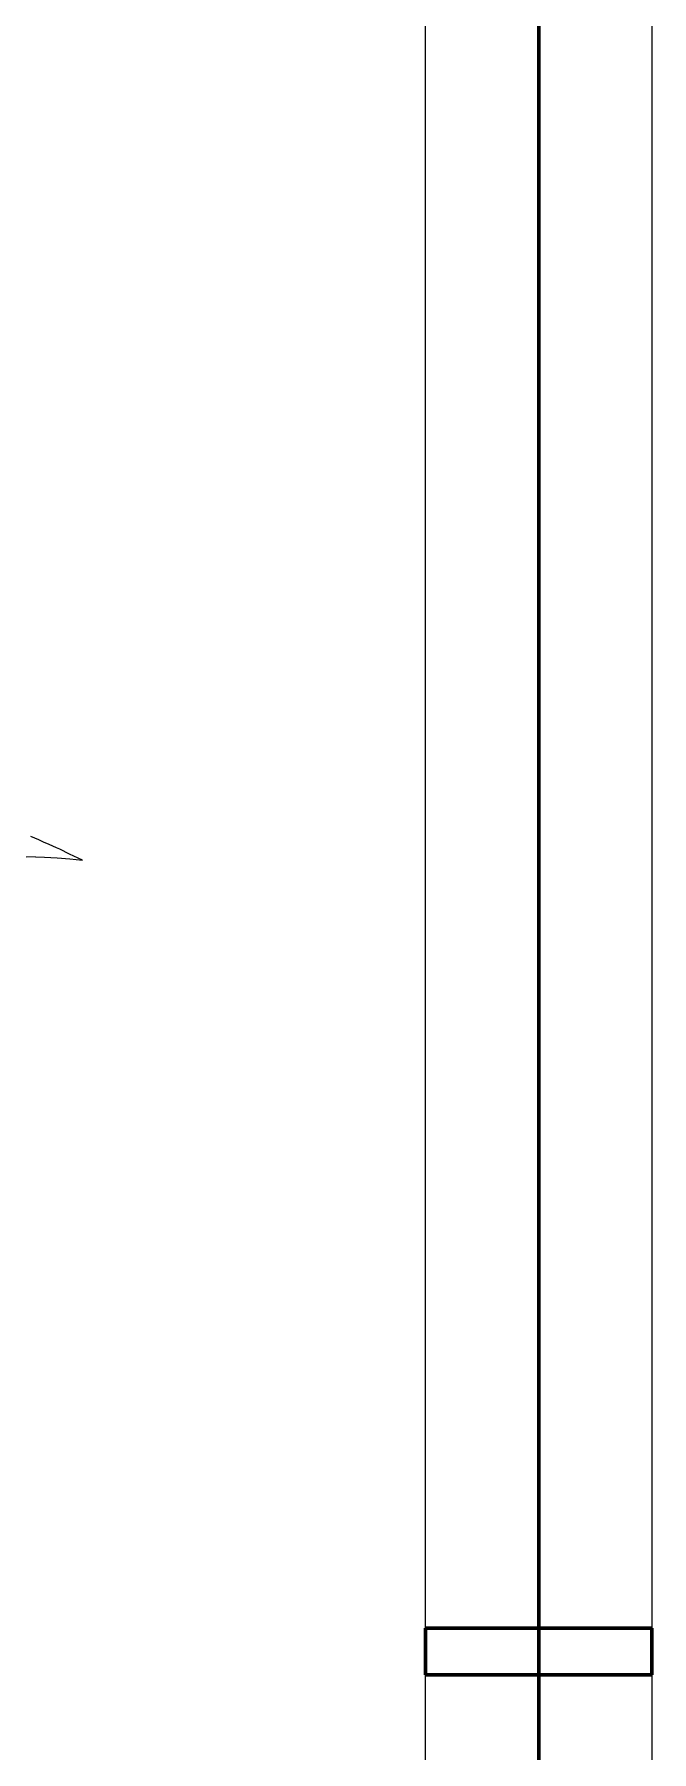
# Model space of a CAD drawing. Header units: metres. Extents: x 244.4 to 340.3, y -4.1 to 64.3.
# Drawn here: x 251.188 to 251.598, y 46.473 to 47.612 of the extents above; entities that cross this region are included whole.
import ezdxf

# ---------------------------------------------------------------- set-up
doc = ezdxf.new("R2010")
doc.units = ezdxf.units.M
doc.layers.add('A-WALL', color=6, linetype='Continuous', lineweight=60)
doc.layers.add('Edges', color=7, linetype='Continuous')

msp = doc.modelspace()

# ---------------------------------------------------------------- linework, layer by layer
at = {"layer": 'A-WALL'}
for p, q in [((251.5227, 49.2352), (251.5227, 43.858)), ((251.4477, 46.5547), (251.5977, 46.5547)), ((251.4477, 46.5238), (251.4477, 46.5547)), ((251.5977, 46.5547), (251.5977, 46.5238)), ((251.4477, 46.5238), (251.5977, 46.5238))]:
    msp.add_line(p, q, dxfattribs=at)
at = {"layer": 'Edges'}
for p, q in [((251.4477, 46.5547), (251.4477, 47.8795)), ((251.5977, 47.8795), (251.5977, 46.5547)), ((251.191, 47.0777), (251.1857, 47.0799)), ((251.1942, 47.0761), (251.191, 47.0777)), ((251.1979, 47.0746), (251.1942, 47.0761)), ((251.1888, 47.0663), (251.1827, 47.066)), ((251.1888, 47.0663), (251.1948, 47.0662)), ((251.1948, 47.0662), (251.2032, 47.0657)), ((251.2028, 47.0722), (251.1979, 47.0746)), ((251.205, 47.0713), (251.2028, 47.0722)), ((251.2032, 47.0657), (251.2116, 47.065)), ((251.2115, 47.0681), (251.205, 47.0713)), ((251.2201, 47.0641), (251.2115, 47.0681)), ((251.2116, 47.065), (251.2201, 47.0641)), ((251.4477, 45.2138), (251.4477, 46.5238)), ((251.5977, 46.5238), (251.5977, 45.2138))]:
    msp.add_line(p, q, dxfattribs=at)

doc.saveas('drawing.dxf')
